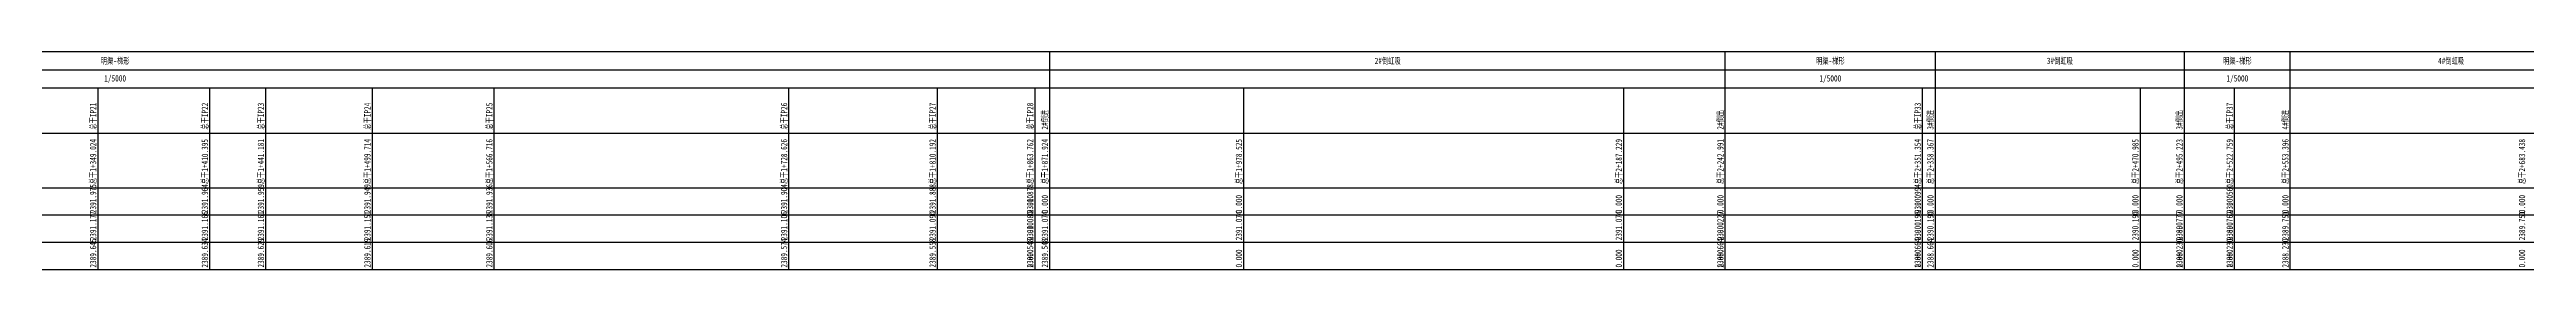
# Model space of a CAD drawing. Header units: metres. Extents: x -40 to 10883, y -681 to 2393.
# Drawn here: x 1322 to 2683, y 0 to 120 of the extents above; entities that cross this region are included whole.
import ezdxf
from ezdxf.enums import TextEntityAlignment as Align

# ---------------------------------------------------------------- set-up
doc = ezdxf.new("R2010")
doc.units = ezdxf.units.M
doc.layers.add('纵断面_文字标注', color=7, linetype='Continuous')
doc.layers.add('纵断面_表格线框', color=7, linetype='Continuous')
doc.styles.get("Standard").update_dxf_attribs({"font": '', "width": 0.7})
doc.styles.get('Standard').set_extended_font_data('仿宋')

msp = doc.modelspace()

# ---------------------------------------------------------------- linework, layer by layer
at = {"layer": '纵断面_表格线框'}
for p, q in [((0, 120), (10862.8, 120)), ((0, 110), (10862.8, 110)), ((1871.9, 0), (1871.9, 120)), ((2243, 0), (2243, 120)), ((2358.4, 0), (2358.4, 120)), ((2495.2, 0), (2495.2, 120)), ((2553.4, 0), (2553.4, 120)), ((0, 100), (10862.8, 100)), ((1349, 0), (1349, 100)), ((1410.4, 0), (1410.4, 100)), ((1441.2, 0), (1441.2, 100)), ((1499.7, 0), (1499.7, 100)), ((1566.7, 0), (1566.7, 100)), ((1728.6, 0), (1728.6, 100)), ((1810.2, 0), (1810.2, 100)), ((1863.8, 0), (1863.8, 100)), ((1863.8, 0), (1863.8, 100)), ((1978.5, 0), (1978.5, 100)), ((2187.2, 0), (2187.2, 100)), ((2243, 0), (2243, 100)), ((2351.4, 0), (2351.4, 100)), ((2351.4, 0), (2351.4, 100)), ((2471, 0), (2471, 100)), ((2495.2, 0), (2495.2, 100)), ((2522.8, 0), (2522.8, 100)), ((2522.8, 0), (2522.8, 100)), ((0, 75), (10862.8, 75)), ((0, 45), (10862.8, 45)), ((0, 30), (10862.8, 30)), ((0, 15), (10862.8, 15)), ((0, 0), (10862.8, 0))]:
    msp.add_line(p, q, dxfattribs=at)

# ---------------------------------------------------------------- texts
at = {"layer": '纵断面_文字标注', "width": 0.7}
for s, p in [('明渠-梯形', (1358.4, 115)), ('2#倒虹吸', (2057.5, 115)), ('明渠-梯形', (2300.7, 115)), ('3#倒虹吸', (2426.8, 115)), ('明渠-梯形', (2524.3, 115)), ('4#倒虹吸', (2641.7, 115)), ('1/5000', (1358.4, 105)), ('1/5000', (2300.7, 105)), ('1/5000', (2524.3, 105))]:
    msp.add_text(s, height=3.5, dxfattribs=at).set_placement(p, align=Align.MIDDLE)
for s, p in [('总干IP21', (1348, 77)), ('总干IP22', (1409.4, 77)), ('总干IP23', (1440.2, 77)), ('总干IP24', (1498.7, 77)), ('总干IP25', (1565.7, 77)), ('总干IP26', (1727.6, 77)), ('总干IP27', (1809.2, 77)), ('总干IP28', (1862.8, 77)), ('2#倒进', (1870.9, 77)), ('2#倒出', (2242, 77)), ('总干IP33', (2350.4, 77)), ('3#倒进', (2357.4, 77)), ('3#倒出', (2494.2, 77)), ('总干IP37', (2521.8, 77)), ('4#倒进', (2552.4, 77)), ('总干1+349.024', (1348, 47)), ('总干1+410.395', (1409.4, 47)), ('总干1+441.181', (1440.2, 47)), ('总干1+499.714', (1498.7, 47)), ('总干1+566.716', (1565.7, 47)), ('总干1+728.626', (1727.6, 47)), ('总干1+810.192', (1809.2, 47)), ('总干1+863.762', (1862.8, 47)), ('总干1+863.762', (1862.8, 47)), ('总干1+871.924', (1870.9, 47)), ('总干1+978.525', (1977.5, 47)), ('总干2+187.229', (2186.2, 47)), ('总干2+242.991', (2242, 47)), ('总干2+242.991', (2242, 47)), ('总干2+351.354', (2350.4, 47)), ('总干2+351.354', (2350.4, 47)), ('总干2+358.367', (2357.4, 47)), ('总干2+470.985', (2470, 47)), ('总干2+495.223', (2494.2, 47)), ('总干2+495.223', (2494.2, 47)), ('总干2+522.759', (2521.8, 47)), ('总干2+522.759', (2521.8, 47)), ('总干2+553.396', (2552.4, 47)), ('总干2+683.438', (2682.4, 47)), ('2391.975', (1348, 31)), ('2391.964', (1409.4, 31)), ('2391.959', (1440.2, 31)), ('2391.949', (1498.7, 31)), ('2391.936', (1565.7, 31)), ('2391.904', (1727.6, 31)), ('2391.888', (1809.2, 31)), ('2391.878', (1862.8, 31)), ('2390.994', (2350.4, 31)), ('2390.560', (2521.8, 31)), ('2391.177', (1348, 16)), ('2391.166', (1409.4, 16)), ('2391.161', (1440.2, 16)), ('2391.151', (1498.7, 16)), ('2391.138', (1565.7, 16)), ('2391.106', (1727.6, 16)), ('2391.090', (1809.2, 16)), ('0.000', (1862.8, 31)), ('2391.080', (1862.8, 16)), ('0.000', (1870.9, 31)), ('2391.074', (1870.9, 16)), ('0.000', (1977.5, 31)), ('2391.074', (1977.5, 16)), ('0.000', (2186.2, 31)), ('2391.074', (2186.2, 16)), ('0.000', (2242, 31)), ('0.000', (2242, 31)), ('2390.227', (2242, 16)), ('0.000', (2350.4, 31)), ('2390.196', (2350.4, 16)), ('0.000', (2357.4, 31)), ('2390.190', (2357.4, 16)), ('0.000', (2470, 31)), ('2390.190', (2470, 16)), ('0.000', (2494.2, 31)), ('0.000', (2494.2, 31)), ('2389.777', (2494.2, 16)), ('0.000', (2521.8, 31)), ('2389.762', (2521.8, 16)), ('0.000', (2552.4, 31)), ('2389.751', (2552.4, 16)), ('0.000', (2682.4, 31)), ('2389.751', (2682.4, 16)), ('2389.645', (1348, 1)), ('2389.634', (1409.4, 1)), ('2389.629', (1440.2, 1)), ('2389.619', (1498.7, 1)), ('2389.606', (1565.7, 1)), ('2389.574', (1727.6, 1)), ('2389.558', (1809.2, 1)), ('0.000', (1862.8, 16)), ('2389.548', (1862.8, 1)), ('2389.548', (1870.9, 1)), ('0.000', (2242, 16)), ('2388.664', (2242, 1)), ('0.000', (2350.4, 16)), ('2388.664', (2350.4, 1)), ('2388.664', (2357.4, 1)), ('0.000', (2494.2, 16)), ('2388.230', (2494.2, 1)), ('0.000', (2521.8, 16)), ('2388.230', (2521.8, 1)), ('2388.230', (2552.4, 1)), ('0.000', (1862.8, 1)), ('0.000', (1977.5, 1)), ('0.000', (2186.2, 1)), ('0.000', (2242, 1)), ('0.000', (2350.4, 1)), ('0.000', (2470, 1)), ('0.000', (2494.2, 1)), ('0.000', (2521.8, 1)), ('0.000', (2682.4, 1))]:
    msp.add_text(s, height=3.5, rotation=90, dxfattribs=at).set_placement(p)

doc.saveas('drawing.dxf')
